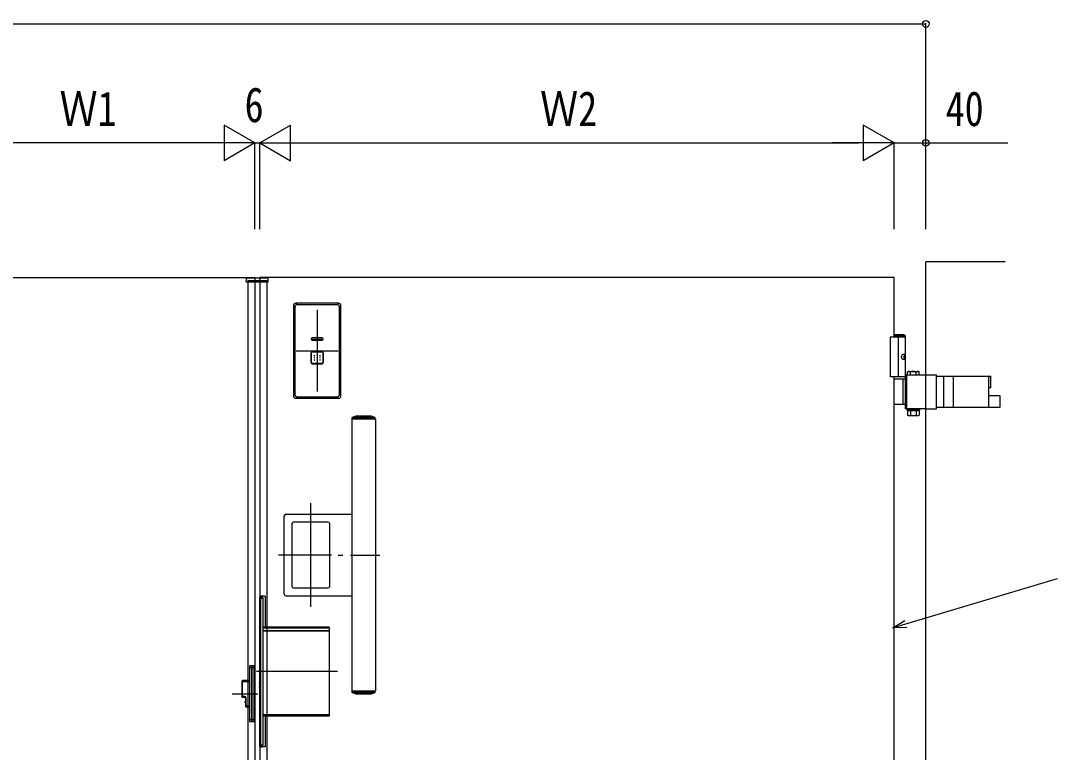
# Model space of a CAD drawing. Units: millimetres, scale not verified. Extents: x -4205 to 4205, y -2970 to 2970.
# Drawn here: x -360 to 939, y 507 to 1430 of the extents above; entities that cross this region are included whole.
import ezdxf
from ezdxf.enums import TextEntityAlignment as Align

# ---------------------------------------------------------------- set-up
doc = ezdxf.new("R2010")
doc.units = ezdxf.units.MM
doc.header["$LTSCALE"] = 12
for name, color, linetype in [('0-3_YKK_12', 2, 'Continuous'), ('0-4_YKK_A1', 4, 'Continuous'), ('0-5_YKK_D', 6, 'Continuous')]:
    doc.layers.add(name, color=color, linetype=linetype)
doc.styles.add('ＭＳ ゴシック', font='')
doc.styles.get('ＭＳ ゴシック').set_extended_font_data('MS Gothic')

msp = doc.modelspace()

# ---------------------------------------------------------------- linework, layer by layer
at = {"layer": '0-3_YKK_12'}
for p, q in [((13.52, 1065.2), (13.52, 962.2)), ((-12.99, 1013.7), (40.01, 1013.7))]:
    msp.add_line(p, q, dxfattribs=at)
at = {"layer": '0-4_YKK_A1'}
for p, q in [((781.02, -174), (781.02, 1126)), ((881.02, 1126), (781.02, 1126)), ((-49.29, 1105.5), (-74.67, 1105.5)), ((741.02, 1031), (741.02, 1106)), ((-75.88, 1100.5), (-75.67, 1104.55)), ((-75.88, 1100.5), (-48.08, 1100.5)), ((-73.98, 1102.5), (-49.98, 1102.5)), ((-73.98, 1102.5), (-73.98, 1100.5)), ((-73.98, 1100.5), (-73.98, -88.5)), ((-49.98, 1102.5), (-49.98, 1100.5)), ((-49.98, 1100.5), (-49.98, -88.5)), ((-48.08, 1100.5), (-48.29, 1104.55)), ((-16.49, 1070.71), (-16.49, 956.69)), ((-14.81, 1069.02), (-16.49, 1070.71)), ((-14.6, 1068.82), (-14.6, 958.58)), ((40.52, 1073.7), (-13.5, 1073.7)), ((-13.5, 1073.7), (-11.81, 1072.02)), ((38.63, 1071.81), (-11.61, 1071.81)), ((38.84, 1072.02), (40.52, 1073.7)), ((41.62, 958.58), (41.62, 1068.82)), ((43.51, 1070.71), (41.83, 1069.02)), ((43.51, 956.69), (43.51, 1070.71)), ((5.81, 1028.9), (5.81, 1028.5)), ((19.96, 1030.15), (7.06, 1030.15)), ((7.06, 1027.25), (19.96, 1027.25)), ((7.26, 1029.95), (19.76, 1029.95)), ((19.76, 1027.45), (7.26, 1027.45)), ((21.21, 1028.5), (21.21, 1028.9)), ((753.52, 1034), (741.02, 1034)), ((755.52, 1032), (741.02, 1032)), ((746.02, 1031), (746.02, 981)), ((753.52, 1034), (755.52, 1032)), ((755.52, 978), (755.52, 1032)), ((5.81, 1011.4), (5.81, 998.5)), ((6.01, 998.7), (6.01, 1011.2)), ((19.96, 1012.65), (7.06, 1012.65)), ((7.26, 1012.45), (19.76, 1012.45)), ((21.01, 1011.2), (21.01, 998.7)), ((21.21, 998.5), (21.21, 1011.4)), ((753.21, 1006.42), (753.8, 1006.42)), ((753.21, 1005.58), (753.8, 1005.58)), ((754.22, 1008.1), (754.82, 1008.1)), ((754.22, 1003.9), (754.82, 1003.9)), ((7.06, 997.25), (19.96, 997.25)), ((19.76, 997.45), (7.26, 997.45)), ((755.52, 981), (736.02, 981)), ((741.02, 31), (741.02, 981)), ((755.23, 978), (741.02, 978)), ((752.13, 978), (752.13, 946)), ((755.23, 983.55), (781.02, 983.55)), ((755.23, 940.45), (755.23, 983.55)), ((757.03, 982.05), (755.23, 982.05)), ((757.03, 941.95), (757.03, 982.05)), ((758.73, 987.55), (757.73, 986.97)), ((757.73, 983.55), (757.73, 986.97)), ((758.73, 987.55), (771.73, 987.55)), ((761.48, 983.55), (761.48, 986.97)), ((768.99, 983.55), (768.99, 986.97)), ((771.73, 987.55), (772.74, 986.97)), ((772.74, 983.55), (772.74, 986.97)), ((781.02, 983.55), (794.51, 983.55)), ((794.51, 940.45), (794.51, 983.55)), ((794.51, 981.5), (863.03, 981.5)), ((803.68, 942.5), (803.68, 981.5)), ((815.99, 942.5), (815.99, 981.5)), ((863.03, 967), (863.03, 981.5)), ((757.03, 962.5), (755.23, 962.5)), ((863.03, 967), (860.43, 967)), ((-16.49, 956.69), (-14.81, 958.38)), ((-11.81, 955.38), (-13.5, 953.7)), ((-13.5, 953.7), (40.52, 953.7)), ((-11.61, 955.59), (38.63, 955.59)), ((40.52, 953.7), (38.84, 955.38)), ((41.83, 958.38), (43.51, 956.69)), ((757.03, 961.5), (755.23, 961.5)), ((874.57, 957), (860.43, 957)), ((874.57, 942.5), (874.57, 957)), ((755.23, 946), (741.02, 946)), ((757.03, 941.95), (755.23, 941.95)), ((781.02, 940.45), (755.23, 940.45)), ((757.73, 938.45), (757.73, 932.53)), ((757.73, 938.45), (772.74, 938.45)), ((761.13, 938.45), (761.13, 940.45)), ((761.48, 938.45), (761.48, 932.53)), ((768.99, 938.45), (768.99, 932.53)), ((769.33, 938.45), (769.33, 940.45)), ((772.74, 938.45), (772.74, 932.53)), ((781.02, 940.45), (794.51, 940.45)), ((794.51, 942.5), (874.57, 942.5)), ((57.02, 927.5), (57.02, 584.5)), ((85.02, 927.5), (57.02, 927.5)), ((57.32, 928.87), (57.32, 927.5)), ((58.3, 929.31), (85.74, 929.31)), ((81.77, 931), (62.27, 931)), ((87.02, 927.5), (85.02, 927.5)), ((86.72, 927.5), (86.72, 928.87)), ((87.02, 927.5), (87.02, 584.5)), ((758.73, 931.95), (757.73, 932.53)), ((758.73, 931.95), (771.73, 931.95)), ((771.73, 931.95), (772.74, 932.53)), ((5.02, 821.46), (5.02, 690.66)), ((-25.98, 807.5), (57.02, 807.5)), ((-27.98, 706.5), (-27.98, 805.5)), ((-17.98, 716), (-17.98, 796)), ((27.52, 797.5), (-16.48, 797.5)), ((29.02, 796), (29.02, 716)), ((31.74, 756), (-35.09, 756)), ((40.05, 756), (45.79, 756)), ((55.56, 756), (92.52, 756)), ((-58.98, 703), (-58.78, 703)), ((-58.98, 703), (-58.98, 515)), ((-58.78, 515), (-58.78, 703)), ((-55.98, 704), (-57.98, 704)), ((-57.98, 704), (-57.98, 703.8)), ((-57.98, 703.8), (-55.98, 703.8)), ((-57.98, 701.75), (-56.98, 702.75)), ((-54.98, 702.75), (-56.98, 702.75)), ((-56.23, 702.75), (-56.48, 703)), ((-56.23, 702.75), (-56.48, 702.75)), ((-51.98, 704), (-55.98, 704)), ((-55.98, 704), (-55.98, 703.8)), ((-55.98, 703.8), (-54.98, 703.8)), ((-55.98, 703.8), (-55.98, 703)), ((-55.98, 703), (-54.98, 703)), ((-55.28, 703), (-55.12, 702.84)), ((-54.98, 702.75), (-55.07, 702.75)), ((-54.98, 703), (-54.98, 703.8)), ((-54.98, 701.75), (-54.98, 702.75)), ((-51.98, 704), (-51.98, 664)), ((-25.98, 704.5), (57.02, 704.5)), ((-16.48, 714.5), (27.52, 714.5)), ((-57.98, 701.75), (-57.98, 516.25)), ((-57.98, 701.75), (-54.98, 701.75)), ((-54.98, 701.75), (-54.98, 516.25)), ((28.02, 665), (-54.88, 665)), ((-54.88, 664), (28.52, 664)), ((28.52, 664), (29.02, 664)), ((28.52, 664), (28.52, 660.5)), ((29.02, 660.5), (29.02, 664)), ((-58.98, 662.51), (-58.98, 643.48)), ((28.52, 660), (-54.98, 660)), ((28.52, 660.5), (-54.88, 660.5)), ((27.52, 660), (27.52, 660.5)), ((28.52, 660.5), (29.02, 660.5)), ((29.02, 660), (28.52, 660)), ((28.52, 660), (28.52, 554.5)), ((29.02, 554.5), (29.02, 660)), ((-71.98, 615.5), (-71.98, 614)), ((-71.48, 614), (-71.48, 616)), ((-69.48, 616), (-71.48, 616)), ((-69.48, 616), (-69.48, 614)), ((-69.48, 614), (-69.48, 548)), ((-68.98, 615.5), (-68.98, 614)), ((-68.48, 614), (-68.48, 616)), ((-66.48, 616), (-68.48, 616)), ((-66.48, 616), (-66.48, 614)), ((-66.48, 614), (-66.48, 548)), ((-65.98, 548), (-65.98, 614)), ((-65.18, 616), (-65.18, 614)), ((-65.18, 614), (-65.18, 548)), ((-64.98, 614), (-65.18, 614)), ((-64.98, 614), (-64.98, 615.8)), ((39.02, 609), (-62.98, 609)), ((-81.48, 596.5), (-81.48, 577.5)), ((-80.48, 596.5), (-81.48, 596.5)), ((-71.98, 597.5), (-80.48, 597.5)), ((-80.48, 596.5), (-80.48, 597.5)), ((-80.48, 577.5), (-80.48, 596.5)), ((-80.48, 596.5), (-71.98, 596.5)), ((-59.13, 595), (-59.12, 595.22)), ((-59.13, 595), (-59.13, 593.5)), ((-59.13, 590.5), (-59.13, 589)), ((-59.04, 592.89), (-59.09, 593.08)), ((-59.09, 590.92), (-59.04, 591.11)), ((-59.04, 588.39), (-59.09, 588.58)), ((-59.04, 595.61), (-58.98, 595.77)), ((-58.98, 592.73), (-59.04, 592.89)), ((-59.04, 591.11), (-58.98, 591.27)), ((-58.98, 588.23), (-59.04, 588.39)), ((-93.48, 581), (-61.48, 581)), ((-80.48, 577.5), (-81.48, 577.5)), ((-80.48, 577.5), (-80.48, 576.5)), ((-77.98, 577.5), (-80.48, 577.5)), ((-80.48, 576.5), (-77.98, 576.5)), ((-77.98, 577.5), (-77.98, 576.5)), ((-76.98, 575.5), (-76.98, 565.5)), ((-75.98, 575.5), (-76.98, 575.5)), ((-75.98, 565.5), (-75.98, 575.5)), ((57.02, 584.5), (87.02, 584.5)), ((57.32, 584.5), (57.32, 583.13)), ((85.74, 582.69), (58.3, 582.69)), ((62.27, 581), (81.77, 581)), ((86.72, 583.13), (86.72, 584.5)), ((-77.18, 570.5), (-77.18, 571.26)), ((-77.18, 571.26), (-76.98, 571.26)), ((-77.18, 570.5), (-76.98, 570.5)), ((-77.18, 569.74), (-77.18, 570.5)), ((-77.18, 569.58), (-77.18, 569.74)), ((-77.18, 569.74), (-76.98, 569.74)), ((-77.18, 569.58), (-76.98, 569.58)), ((-75.98, 565.5), (-76.98, 565.5)), ((-71.98, 565.5), (-75.98, 565.5)), ((-75.98, 565.5), (-75.98, 564.5)), ((-75.98, 564.5), (-71.98, 564.5)), ((-69.48, 548), (-71.48, 548)), ((-71.48, 546), (-69.48, 546)), ((-69.48, 548), (-69.48, 546)), ((-68.98, 548), (-69.48, 548)), ((-66.48, 548), (-68.48, 548)), ((-68.48, 546), (-66.48, 546)), ((-66.48, 548), (-66.48, 546)), ((-65.98, 548), (-66.48, 548)), ((-65.98, 548), (-65.98, 546)), ((-65.18, 548), (-65.98, 548)), ((-65.98, 546), (-65.18, 546)), ((-65.18, 548), (-65.18, 546)), ((-65.18, 548), (-64.98, 548)), ((28.52, 554.5), (-54.98, 554.5)), ((-54.98, 553), (28.52, 553)), ((-51.98, 553), (-51.98, 514)), ((28.52, 554.5), (28.52, 553)), ((28.52, 554.5), (29.02, 554.5)), ((29.02, 553.5), (29.02, 554.5)), ((-58.78, 515), (-58.98, 515)), ((-57.98, 516.25), (-57.98, 515)), ((-54.98, 516.25), (-57.98, 516.25)), ((-56.98, 515.25), (-57.98, 516.25)), ((-55.98, 515), (-57.98, 515)), ((-57.98, 514), (-55.98, 514)), ((-56.98, 515.25), (-54.98, 515.25)), ((-56.23, 515.25), (-56.48, 515.25)), ((-56.23, 515.25), (-56.48, 515)), ((-51.98, 514), (-56.45, 514)), ((-55.98, 515), (-55.98, 514.2)), ((-54.98, 515), (-55.98, 515)), ((-54.98, 514.2), (-55.98, 514.2)), ((-55.98, 514.2), (-55.98, 514)), ((-55.28, 515), (-55.12, 515.16)), ((-54.98, 515.25), (-55.07, 515.25)), ((-54.98, 515.25), (-54.98, 516.25)), ((-54.98, 514.2), (-54.98, 515))]:
    msp.add_line(p, q, dxfattribs=at)
for points in [[(-464.98, 1106), (-64.98, 1106), (-64.98, -94), (-464.98, -94), (-464.98, -19)], [(741.02, 1106), (-58.98, 1106), (-58.98, -94), (741.02, -94), (741.02, -19)], [(755.52, 1031), (736.02, 1031), (736.02, 981)], [(753.8, 1006.42), (753.91, 1006.44), (754.02, 1006.48), (754.12, 1006.56), (754.21, 1006.67), (754.28, 1006.79), (754.32, 1006.94), (754.34, 1007.1), (754.34, 1007.26)], [(754.34, 1004.74), (754.34, 1004.9), (754.32, 1005.06), (754.28, 1005.21), (754.21, 1005.33), (754.12, 1005.44), (754.02, 1005.52), (753.91, 1005.56), (753.8, 1005.58)], [(754.93, 1007.26), (754.96, 1007.1), (755, 1006.94), (755.07, 1006.79), (755.15, 1006.67), (755.25, 1006.56), (755.31, 1006.51)], [(755.31, 1005.49), (755.25, 1005.44), (755.15, 1005.33), (755.07, 1005.21), (755, 1005.06), (754.96, 1004.9), (754.93, 1004.74)], [(860.43, 942.5), (860.43, 967), (860.43, 981.5)], [(-55.98, 703), (-57.98, 703), (-57.98, 701.75)], [(-71.48, 548), (-71.48, 614), (-71.98, 614), (-71.98, 548)], [(-71.48, 614), (-69.48, 614), (-68.98, 614)], [(-68.48, 548), (-68.48, 614), (-68.98, 614), (-68.98, 548)], [(-68.48, 614), (-66.48, 614), (-65.98, 614)], [(-65.18, 616), (-65.98, 616), (-65.98, 614), (-65.18, 614)], [(-64.98, 546.2), (-64.98, 548), (-64.98, 614)], [(-59.09, 593.08), (-59.12, 593.28), (-59.13, 593.5)], [(-59.13, 590.5), (-59.12, 590.72), (-59.09, 590.92)], [(-59.09, 588.58), (-59.12, 588.78), (-59.13, 589)], [(-59.12, 595.22), (-59.09, 595.42), (-59.04, 595.61)], [(-77.18, 571.26), (-77.18, 571.42), (-76.98, 571.42)], [(-71.48, 546), (-71.48, 548), (-71.98, 548), (-71.98, 546.5)], [(-68.48, 546), (-68.48, 548), (-68.98, 548), (-68.98, 546.5)], [(-55.98, 514.2), (-57.98, 514.2), (-57.98, 514)]]:
    msp.add_lwpolyline(points, dxfattribs=at)
msp.add_lwpolyline([(757.53, 940.45), (772.93, 940.45), (772.93, 938.45), (757.53, 938.45)], close=True, dxfattribs=at)
for centre, radius, start, end in [((-74.67, 1104.5), 1, 90, 177), ((-49.29, 1104.5), 1, 3, 90), ((-13.5, 1070.71), 2.99, 89.95769, 180.04231), ((-11.61, 1068.82), 2.99, 89.95769, 180.04231), ((38.63, 1068.82), 2.99, 359.95769, 90.04231), ((40.52, 1070.71), 2.99, 359.95769, 90.04231), ((7.06, 1028.9), 1.25, 90, 180), ((7.06, 1028.5), 1.25, 180, 270), ((7.26, 1028.7), 1.25, 90, 180), ((7.26, 1028.7), 1.25, 180, 270), ((19.76, 1028.7), 1.25, 0, 90), ((19.76, 1028.7), 1.25, 270, 0), ((19.96, 1028.9), 1.25, 0, 90), ((19.96, 1028.5), 1.25, 270, 0), ((7.06, 1011.4), 1.25, 90, 180), ((7.26, 1011.2), 1.25, 90, 180), ((10.01, 1007.7), 0.3, 0, 180), ((10.01, 1007.7), 0.3, 180, 0), ((10.01, 1004.95), 0.3, 0, 180), ((10.01, 1004.95), 0.3, 180, 0), ((10.01, 1002.2), 0.3, 0, 180), ((10.01, 1002.2), 0.3, 180, 0), ((13.51, 1007.7), 0.3, 0, 180), ((13.51, 1007.7), 0.3, 180, 0), ((13.51, 1004.95), 0.3, 0, 180), ((13.51, 1004.95), 0.3, 180, 0), ((13.51, 1002.2), 0.3, 0, 180), ((13.51, 1002.2), 0.3, 180, 0), ((17.01, 1007.7), 0.3, 0, 180), ((17.01, 1007.7), 0.3, 180, 0), ((17.01, 1004.95), 0.3, 0, 180), ((17.01, 1004.95), 0.3, 180, 0), ((17.01, 1002.2), 0.3, 0, 180), ((17.01, 1002.2), 0.3, 180, 0), ((19.76, 1011.2), 1.25, 0, 90), ((19.96, 1011.4), 1.25, 0, 90), ((7.06, 998.5), 1.25, 180, 270), ((7.26, 998.7), 1.25, 180, 270), ((19.76, 998.7), 1.25, 270, 0), ((19.96, 998.5), 1.25, 270, 0), ((759.6, 984.23), 3.32, 55.61575, 124.38425), ((765.23, 975.13), 12.42, 72.41205, 107.58795), ((770.86, 984.23), 3.32, 55.61575, 124.38425), ((-13.5, 956.69), 2.99, 179.95769, 270.04231), ((-11.61, 958.58), 2.99, 179.95769, 270.04231), ((38.63, 958.58), 2.99, 269.95769, 0.04231), ((40.52, 956.69), 2.99, 269.95769, 0.04231), ((58.12, 928.87), 0.8, 110.76843, 180), ((72.02, 892.22), 40, 104.21682, 110.76843), ((62.27, 930.7), 0.3, 90, 104.21682), ((62.27, 930.7), 0.3, 61.29529, 90), ((72.02, 948.51), 20, 241.29529, 250.4307), ((65.42, 929.94), 0.3, 250.4307, 279.9206), ((72.02, 892.22), 38, 80.0794, 99.9206), ((78.62, 929.94), 0.3, 260.0794, 289.5693), ((72.02, 948.51), 20, 289.5693, 298.70471), ((81.77, 930.7), 0.3, 90, 118.70471), ((81.77, 930.7), 0.3, 75.78318, 90), ((72.02, 892.22), 40, 69.23157, 75.78318), ((85.92, 928.87), 0.8, 0, 69.23157), ((759.6, 935.27), 3.32, 235.61575, 304.38425), ((765.23, 944.37), 12.42, 252.41205, 287.58795), ((770.86, 935.27), 3.32, 235.61575, 304.38425), ((-25.98, 805.5), 2, 90, 180), ((-16.48, 796), 1.5, 90, 180), ((-16.48, 796), 1.5, 90, 180), ((27.52, 796), 1.5, 0, 90), ((27.52, 796), 1.5, 0, 90), ((-16.48, 716), 1.5, 180, 270), ((-16.48, 716), 1.5, 180, 270), ((27.52, 716), 1.5, 270, 0), ((27.52, 716), 1.5, 270, 0), ((-57.98, 703), 1, 90, 180), ((-57.98, 703), 0.8, 90, 180), ((-55.18, 703.8), 0.2, 359.99999, 90), ((-55.26, 702.7), 0.2, 14.47751, 45), ((-25.98, 706.5), 2, 180, 270), ((27.75, 664.21), 0.833, 56.97271, 70.80427), ((28.02, 664), 1, 359.99999, 90), ((27.89, 664.44), 0.566, 36.82942, 57.37008), ((27.85, 664.43), 0.61, 15.92634, 34.81764), ((26.71, 664.09), 1.8, 9.7701, 16.15978), ((25.9, 663.89), 2.62, 6.7729, 11.15422), ((-768.37, 623.78), 797.9, 2.88926, 2.90366), ((-71.48, 615.5), 0.5, 90, 180.00001), ((-69.48, 615.5), 0.5, 0, 90), ((-68.48, 615.5), 0.5, 90, 180.00001), ((-66.48, 615.5), 0.5, 0, 90), ((-65.18, 615.8), 0.2, 0, 90), ((-80.48, 596.5), 1, 90, 180.00001), ((-58.53, 594.25), 0.5, 154.95324, 180), ((-58.53, 594.25), 0.5, 180, 205.04676), ((-58.53, 589.75), 0.5, 154.95324, 180), ((-58.53, 589.75), 0.5, 180, 205.04676), ((-80.48, 577.5), 1, 179.99999, 270), ((-77.98, 575.5), 2, 0, 90), ((-77.98, 575.5), 1, 0, 90), ((58.12, 583.13), 0.8, 180, 249.23157), ((72.02, 619.78), 40, 249.23157, 255.78318), ((62.27, 581.3), 0.3, 255.78318, 270), ((62.27, 581.3), 0.3, 270, 298.70471), ((72.02, 563.49), 20, 109.5693, 118.70471), ((65.42, 582.06), 0.3, 80.0794, 109.5693), ((72.02, 619.78), 38, 260.0794, 279.9206), ((78.62, 582.06), 0.3, 70.4307, 99.9206), ((72.02, 563.49), 20, 61.29529, 70.4307), ((81.77, 581.3), 0.3, 241.29529, 270), ((81.77, 581.3), 0.3, 270, 284.21682), ((72.02, 619.78), 40, 284.21682, 290.76843), ((85.92, 583.13), 0.8, 290.76843, 0), ((-75.98, 565.5), 1, 179.99999, 270), ((-71.48, 546.5), 0.5, 179.99999, 270), ((-69.48, 546.5), 0.5, 270, 0), ((-68.48, 546.5), 0.5, 179.99999, 270), ((-66.48, 546.5), 0.5, 270, 0), ((-65.18, 546.2), 0.2, 270, 0), ((28.52, 553.5), 0.5, 270, 0.00001), ((-57.98, 515), 1, 180, 270), ((-57.98, 515), 0.8, 180, 270), ((-55.18, 514.2), 0.2, 270, 0.00001), ((-55.26, 515.3), 0.2, 315, 345.52249)]:
    msp.add_arc(centre, radius, start, end, dxfattribs=at)
msp.add_ellipse((752.86, 1006), major_axis=(0, -3.5), ratio=0.707107, dxfattribs=at)
for centre, start_param, end_param in [((746.85, 1006), 4.6657054, 4.7590726), ((748.04, 1006), 4.8528504, 4.9478932), ((748.04, 1006), 4.4768847, 4.5719276), ((748.63, 1006), 4.8528504, 4.9478932), ((748.63, 1006), 4.4768847, 4.5719276)]:
    msp.add_ellipse(centre, major_axis=(0, 9), ratio=0.707107, start_param=start_param, end_param=end_param, dxfattribs=at)
at = {"layer": '0-5_YKK_D'}
for p, q in [((-504.98, 1426), (781.02, 1426)), ((781.02, 1166.96), (781.02, 1427)), ((-64.98, 1276), (-103.95, 1298.5)), ((-103.95, 1298.5), (-103.95, 1253.5)), ((-58.98, 1276), (-20.01, 1298.5)), ((-20.01, 1253.5), (-20.01, 1298.5)), ((741.02, 1276), (702.05, 1298.5)), ((702.05, 1298.5), (702.05, 1253.5)), ((-109.98, 1276), (-419.98, 1276)), ((-64.98, 1276), (-142.92, 1276)), ((-64.98, 1276), (-103.95, 1253.5)), ((-64.98, 1276), (-81.98, 1276)), ((-64.98, 1166.96), (-64.98, 1277)), ((-64.98, 1166.96), (-64.98, 1277)), ((-64.98, 1276), (-58.98, 1276)), ((-58.98, 1166.96), (-58.98, 1277)), ((-58.98, 1166.96), (-58.98, 1277)), ((-58.98, 1276), (-41.98, 1276)), ((-58.98, 1276), (-20.01, 1253.5)), ((-58.98, 1276), (18.96, 1276)), ((-13.98, 1276), (696.02, 1276)), ((741.02, 1276), (663.08, 1276)), ((741.02, 1276), (702.05, 1253.5)), ((741.02, 1166.96), (741.02, 1277)), ((741.02, 1166.96), (741.02, 1277)), ((781.02, 1166.96), (781.02, 1277))]:
    msp.add_line(p, q, dxfattribs=at)
for points in [[(741.02, 1276), (781.02, 1276), (884.42, 1276)], [(739.45, 664.25), (755.73, 669.14), (947.13, 726.6)], [(757.04, 664.78), (739.45, 664.25), (754.43, 673.51)]]:
    msp.add_lwpolyline(points, dxfattribs=at)
for centre in [(781.02, 1426), (781.02, 1276)]:
    msp.add_circle(centre, 4.25, dxfattribs=at)

# ---------------------------------------------------------------- texts
at = {"layer": '0-5_YKK_D', "style": 'ＭＳ ゴシック', "width": 0.8}
for s, p in [('Ｗ1', (-311.38, 1284)), ('6', (-77.98, 1289)), ('Ｗ2', (294.62, 1284)), ('40', (806.02, 1284))]:
    msp.add_text(s, height=43.99, dxfattribs=at).set_placement(p, align=Align.BOTTOM_LEFT)

doc.saveas('drawing.dxf')
